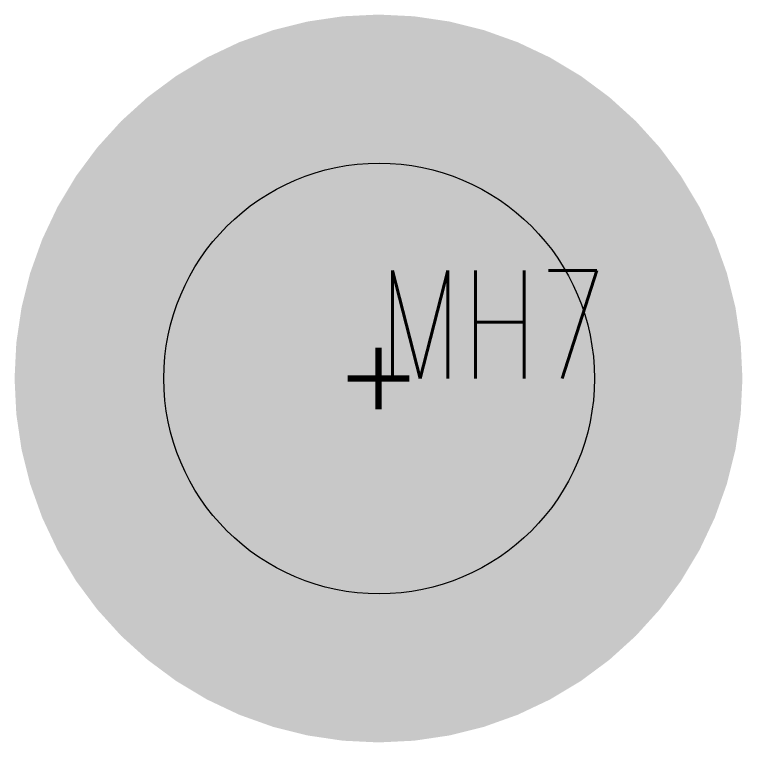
# Model space of a CAD drawing. Header units: millimetres. Extents: x 5 to 1395, y 5 to 415.
# Drawn here: x 1071.36 to 1077.36, y 76.26 to 82.26 of the extents above; entities that cross this region are included whole.
import ezdxf

# ---------------------------------------------------------------- set-up
doc = ezdxf.new("R2010")
doc.units = ezdxf.units.MM
for name, color, linetype in [('DRIL_PLTE_THRU_01', 16, 'Continuous'), ('DRIL_PLTE_THRU_02', 146, 'Continuous'), ('DRIL_PLTE_THRU_03', 56, 'Continuous'), ('DRIL_PLTE_THRU_04', 216, 'Continuous'), ('DRIL_PLTE_THRU_05', 34, 'Continuous'), ('DRIL_PLTE_THRU_06', 96, 'Continuous'), ('DRIL_PLTE_THRU_07', 171, 'Continuous'), ('DRIL_PLTE_THRU_08', 176, 'Continuous'), ('DRIL_SYMBOL', 2, 'Continuous'), ('PADS_BOT', 5, 'Continuous'), ('PADS_INNER', 1, 'Continuous'), ('PADS_TOP', 1, 'Continuous'), ('PART_NAME_01', 1, 'Continuous')]:
    doc.layers.add(name, color=color, linetype=linetype)
doc.styles.add('W0$127', font='simplex', dxfattribs={"width": 0.75})

# ---------------------------------------------------------------- blocks, each defined once
blk = doc.blocks.new('DRIL_SYMBOL_3$5')
at = {"layer": 'DRIL_SYMBOL', "const_width": 0.0508}
for points in [[(0, -0.254), (0, 0.254)], [(-0.254, 0), (0.254, 0)]]:
    blk.add_lwpolyline(points, dxfattribs=at)
blk = doc.blocks.new('DRIL_HOLE_3$5')
at = {"const_width": 1.75}
blk.add_lwpolyline([(-0.875, 0, 1), (0.875, 0, 1)], format="xyb", close=True, dxfattribs=at)
blk.add_blockref('DRIL_SYMBOL_3$5', (0, 0))
blk = doc.blocks.new('PAD_26')
at = {"const_width": 3}
blk.add_lwpolyline([(0, -1.5, 1), (0, 1.5, 1)], format="xyb", close=True, dxfattribs=at)
blk = doc.blocks.new('STK_TOP_206')
at = {"layer": 'DRIL_PLTE_THRU_01'}
blk.add_blockref('DRIL_HOLE_3$5', (0, 0), dxfattribs=at)
at = {"layer": 'DRIL_PLTE_THRU_02'}
blk.add_blockref('DRIL_HOLE_3$5', (0, 0), dxfattribs=at)
at = {"layer": 'DRIL_PLTE_THRU_03'}
blk.add_blockref('DRIL_HOLE_3$5', (0, 0), dxfattribs=at)
at = {"layer": 'DRIL_PLTE_THRU_04'}
blk.add_blockref('DRIL_HOLE_3$5', (0, 0), dxfattribs=at)
at = {"layer": 'DRIL_PLTE_THRU_05'}
blk.add_blockref('DRIL_HOLE_3$5', (0, 0), dxfattribs=at)
at = {"layer": 'DRIL_PLTE_THRU_06'}
blk.add_blockref('DRIL_HOLE_3$5', (0, 0), dxfattribs=at)
at = {"layer": 'DRIL_PLTE_THRU_07'}
blk.add_blockref('DRIL_HOLE_3$5', (0, 0), dxfattribs=at)
at = {"layer": 'DRIL_PLTE_THRU_08'}
blk.add_blockref('DRIL_HOLE_3$5', (0, 0), dxfattribs=at)
at = {"layer": 'PADS_BOT'}
blk.add_blockref('PAD_26', (0, 0), dxfattribs=at)
at = {"layer": 'PADS_INNER'}
blk.add_blockref('PAD_26', (0, 0), dxfattribs=at)
at = {"layer": 'PADS_TOP'}
blk.add_blockref('PAD_26', (0, 0), dxfattribs=at)
blk = doc.blocks.new('SYM_TOP_19')
blk.add_blockref('STK_TOP_206', (0, 0))
blk = doc.blocks.new('PART_TOP_362')
blk.add_blockref('SYM_TOP_19', (0, 0))
at = {"layer": 'PART_NAME_01', "style": 'W0$127', "width": 0.75}
blk.add_text('MH7', height=0.889, dxfattribs=at).set_placement((0, 0))
blk = doc.blocks.new('q')
blk.add_blockref('PART_TOP_362', (1074.3597, 79.2588))

msp = doc.modelspace()

# ---------------------------------------------------------------- linework, layer by layer
at = {"color": 7, "linetype": 'Continuous', "lineweight": 15}
msp.add_circle((1074.3648, 79.2588), 1.775, dxfattribs=at)

# ---------------------------------------------------------------- block references
msp.add_blockref('q', (0, 0))

doc.saveas('drawing.dxf')
